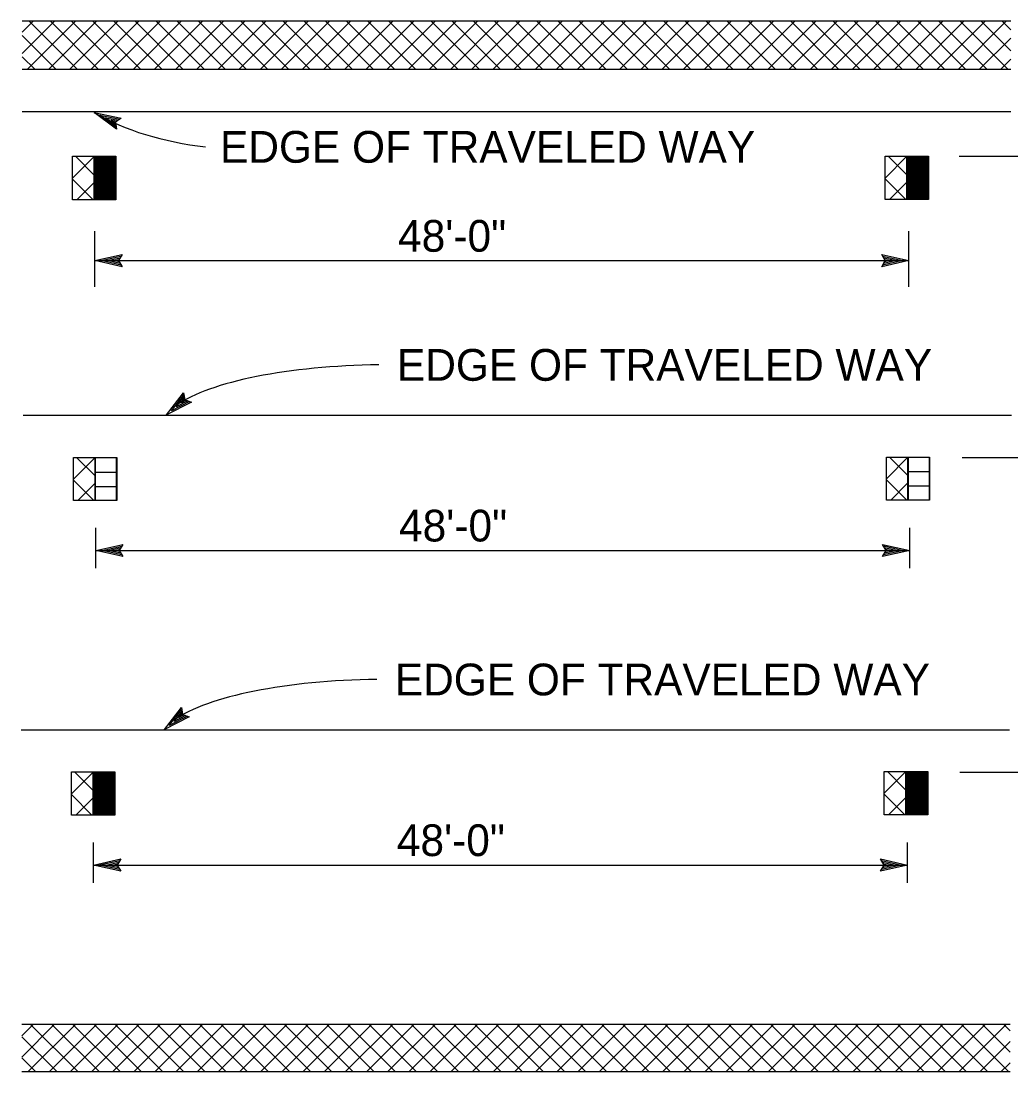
# Model space of a CAD drawing. Extents: x -893 to 867, y -474 to 712.
# Drawn here: x -668.3 to -449.8, y 117.7 to 349.5 of the extents above; entities that cross this region are included whole.
import ezdxf

# ---------------------------------------------------------------- set-up
doc = ezdxf.new("R2010")
doc.units = 0
for name, color, linetype in [('56 Stage 3 Anno', 7, 'Continuous'), ('57 Undefined', 7, 'Continuous'), ('60 Nongeo Data', 7, 'Continuous')]:
    doc.layers.add(name, color=color, linetype=linetype)

msp = doc.modelspace()

# ---------------------------------------------------------------- linework, layer by layer
at = {"layer": '56 Stage 3 Anno'}
for p, q in [((-647.21, 325.66), (-652.15, 329.32)), ((-652.15, 329.32), (-652.15, 329.32)), ((-652.15, 329.32), (-646.13, 328.1)), ((-647.27, 326.07), (-650.89, 328.75)), ((-650.88, 328.75), (-646.49, 327.86)), ((-647.34, 326.49), (-649.63, 328.19)), ((-649.63, 328.19), (-646.79, 327.62)), ((-647.36, 326.88), (-648.37, 327.63)), ((-648.37, 327.63), (-647.15, 327.39)), ((-646.13, 328.1), (-647.4, 327.21)), ((-647.4, 327.21), (-647.21, 325.66)), ((-646.13, 328.1), (-646.13, 328.1)), ((-647.21, 325.66), (-647.21, 325.66)), ((-461.31, 319.7), (-433.18, 319.7)), ((-651.97, 290.85), (-651.97, 303.18)), ((-472.38, 290.85), (-472.38, 303.18)), ((-651.97, 296.66), (-645.97, 297.99)), ((-650.58, 296.66), (-646.21, 297.63)), ((-649.21, 296.66), (-646.39, 297.28)), ((-647.83, 296.66), (-646.62, 296.92)), ((-645.97, 297.99), (-646.77, 296.66)), ((-645.97, 297.99), (-645.97, 297.99)), ((-477.58, 296.66), (-478.38, 298)), ((-478.38, 298), (-478.38, 298)), ((-478.38, 298), (-472.38, 296.66)), ((-478.16, 297.64), (-473.76, 296.66)), ((-477.93, 297.28), (-475.14, 296.66)), ((-477.75, 296.94), (-476.52, 296.66)), ((-651.97, 296.66), (-472.38, 296.66)), ((-645.97, 295.32), (-651.97, 296.66)), ((-651.97, 296.66), (-651.97, 296.66)), ((-646.19, 295.67), (-650.59, 296.66)), ((-646.42, 296.03), (-649.21, 296.66)), ((-646.6, 296.38), (-647.83, 296.66)), ((-646.77, 296.66), (-645.97, 295.32)), ((-645.97, 295.32), (-645.97, 295.32)), ((-472.38, 296.66), (-478.38, 295.33)), ((-478.38, 295.33), (-477.58, 296.66)), ((-478.38, 295.33), (-478.38, 295.33)), ((-473.77, 296.66), (-478.14, 295.69)), ((-475.14, 296.66), (-477.97, 296.03)), ((-476.52, 296.66), (-477.73, 296.39)), ((-472.38, 296.66), (-472.38, 296.66)), ((-636.15, 262.65), (-632.39, 267.51)), ((-635.09, 263.54), (-632.34, 267.08)), ((-634.03, 264.41), (-632.26, 266.7)), ((-632.39, 267.51), (-632.39, 267.51)), ((-632.39, 267.51), (-632.15, 265.97)), ((-630.68, 265.45), (-636.15, 262.65)), ((-631.08, 265.59), (-635.09, 263.53)), ((-631.49, 265.72), (-634.03, 264.41)), ((-632.96, 265.29), (-632.21, 266.27)), ((-631.84, 265.87), (-632.96, 265.29)), ((-632.15, 265.97), (-630.68, 265.45)), ((-630.68, 265.45), (-630.68, 265.45)), ((-636.15, 262.65), (-636.15, 262.65)), ((-460.63, 253.25), (-422.37, 253.25)), ((-651.77, 228.83), (-651.77, 237.71)), ((-472.18, 228.83), (-472.18, 237.71)), ((-651.77, 232.75), (-645.77, 234.08)), ((-645.77, 231.41), (-651.77, 232.75)), ((-651.77, 232.75), (-651.77, 232.75)), ((-651.77, 232.75), (-472.18, 232.75)), ((-645.99, 231.77), (-650.39, 232.75)), ((-650.38, 232.76), (-646.01, 233.72)), ((-649.01, 232.75), (-646.18, 233.38)), ((-646.22, 232.13), (-649.01, 232.75)), ((-647.63, 232.75), (-646.42, 233.02)), ((-646.4, 232.48), (-647.63, 232.75)), ((-645.77, 234.08), (-646.57, 232.75)), ((-646.57, 232.75), (-645.77, 231.41)), ((-645.77, 234.08), (-645.77, 234.08)), ((-477.38, 232.75), (-478.18, 234.09)), ((-478.18, 234.09), (-478.18, 234.09)), ((-478.18, 234.09), (-472.18, 232.75)), ((-472.18, 232.75), (-478.18, 231.42)), ((-478.18, 231.42), (-477.38, 232.75)), ((-477.96, 233.74), (-473.56, 232.75)), ((-473.57, 232.75), (-477.94, 231.78)), ((-474.94, 232.76), (-477.76, 232.13)), ((-477.73, 233.38), (-474.94, 232.76)), ((-477.55, 233.03), (-476.32, 232.76)), ((-476.32, 232.76), (-477.53, 232.49)), ((-472.18, 232.75), (-472.18, 232.75)), ((-645.77, 231.41), (-645.77, 231.41)), ((-478.18, 231.42), (-478.18, 231.42)), ((-636.63, 193.25), (-632.87, 198.11)), ((-635.56, 194.15), (-632.82, 197.69)), ((-634.5, 195.02), (-632.73, 197.31)), ((-632.87, 198.11), (-632.87, 198.11)), ((-632.87, 198.11), (-632.63, 196.58)), ((-631.16, 196.06), (-636.63, 193.25)), ((-631.55, 196.2), (-635.57, 194.14)), ((-631.96, 196.32), (-634.5, 195.02)), ((-633.44, 195.9), (-632.68, 196.88)), ((-632.32, 196.48), (-633.44, 195.9)), ((-632.63, 196.58), (-631.16, 196.06)), ((-631.16, 196.06), (-631.16, 196.06)), ((-636.63, 193.25), (-636.63, 193.25)), ((-461.1, 183.86), (-422.85, 183.86)), ((-652.25, 159.44), (-652.25, 168.32)), ((-472.65, 159.44), (-472.65, 168.32)), ((-652.25, 163.36), (-646.25, 164.69)), ((-646.25, 164.69), (-647.05, 163.36)), ((-646.25, 164.69), (-646.25, 164.69)), ((-477.85, 163.36), (-478.65, 164.7)), ((-478.65, 164.7), (-478.65, 164.7)), ((-478.65, 164.7), (-472.65, 163.36)), ((-646.25, 162.02), (-652.25, 163.36)), ((-652.25, 163.36), (-652.25, 163.36)), ((-652.25, 163.36), (-472.65, 163.36)), ((-646.47, 162.38), (-650.87, 163.36)), ((-650.86, 163.37), (-646.49, 164.33)), ((-649.49, 163.36), (-646.66, 163.99)), ((-646.7, 162.74), (-649.49, 163.36)), ((-648.11, 163.36), (-646.9, 163.63)), ((-646.88, 163.08), (-648.11, 163.36)), ((-647.05, 163.36), (-646.25, 162.02)), ((-472.65, 163.36), (-478.65, 162.03)), ((-478.65, 162.03), (-477.85, 163.36)), ((-478.44, 164.35), (-474.03, 163.36)), ((-474.05, 163.36), (-478.42, 162.39)), ((-475.42, 163.36), (-478.24, 162.74)), ((-478.2, 163.99), (-475.42, 163.36)), ((-478.03, 163.64), (-476.8, 163.36)), ((-476.8, 163.36), (-478.01, 163.1)), ((-472.65, 163.36), (-472.65, 163.36)), ((-646.25, 162.02), (-646.25, 162.02)), ((-478.65, 162.03), (-478.65, 162.03))]:
    msp.add_line(p, q, dxfattribs=at)
for centre, major_axis, ratio, start_param, end_param in [((-510.86, 471.86), (-153.38, -132.69), 0.465743, 0.163344, 0.404539), ((-586.12, 258.85), (51.71, -0.36), 0.286878, 1.634257, 2.756409), ((-586.6, 189.46), (51.71, -0.36), 0.286878, 1.634257, 2.756409)]:
    msp.add_ellipse(centre, major_axis=major_axis, ratio=ratio, start_param=start_param, end_param=end_param, dxfattribs=at)
at = {"layer": '60 Nongeo Data'}
for p, q in [((-667.98, 349.52), (-449.9, 349.52)), ((-449.9, 338.81), (-667.98, 338.81)), ((-667.98, 329.56), (-449.9, 329.56)), ((-667.98, 329.56), (-449.9, 329.56)), ((-667.78, 262.59), (-449.7, 262.59)), ((-651.91, 253.25), (-651.91, 243.7)), ((-472.57, 253.34), (-472.57, 243.79)), ((-651.9, 250.04), (-647.13, 250.04)), ((-472.56, 250.13), (-467.79, 250.13)), ((-651.9, 246.87), (-647.13, 246.87)), ((-472.56, 246.96), (-467.79, 246.96)), ((-668.26, 193.19), (-450.18, 193.19)), ((-668.1, 128.27), (-450.02, 128.27)), ((-450.02, 117.71), (-668.1, 117.71))]:
    msp.add_line(p, q, dxfattribs=at)
for points in [[(-667.98, 342.36), (-660.83, 349.52)], [(-667.98, 347.03), (-665.5, 349.52)], [(-666.87, 338.81), (-656.16, 349.52)], [(-655.81, 338.81), (-666.51, 349.52)], [(-662.2, 338.81), (-651.5, 349.52)], [(-651.15, 338.81), (-661.85, 349.52)], [(-657.53, 338.81), (-646.83, 349.52)], [(-646.48, 338.81), (-657.18, 349.52)], [(-652.86, 338.81), (-642.16, 349.52)], [(-641.81, 338.81), (-652.51, 349.52)], [(-648.2, 338.81), (-637.5, 349.52)], [(-637.14, 338.81), (-647.85, 349.52)], [(-643.53, 338.81), (-632.83, 349.52)], [(-632.48, 338.81), (-643.18, 349.52)], [(-638.86, 338.81), (-628.16, 349.52)], [(-627.81, 338.81), (-638.51, 349.52)], [(-634.2, 338.81), (-623.49, 349.52)], [(-623.14, 338.81), (-633.85, 349.52)], [(-629.53, 338.81), (-618.83, 349.52)], [(-618.48, 338.81), (-629.18, 349.52)], [(-624.86, 338.81), (-614.16, 349.52)], [(-613.81, 338.81), (-624.51, 349.52)], [(-620.2, 338.81), (-609.49, 349.52)], [(-609.14, 338.81), (-619.85, 349.52)], [(-615.53, 338.81), (-604.83, 349.52)], [(-604.48, 338.81), (-615.18, 349.52)], [(-610.86, 338.81), (-600.16, 349.52)], [(-599.81, 338.81), (-610.51, 349.52)], [(-606.2, 338.81), (-595.49, 349.52)], [(-595.14, 338.81), (-605.84, 349.52)], [(-601.53, 338.81), (-590.83, 349.52)], [(-590.48, 338.81), (-601.18, 349.52)], [(-596.86, 338.81), (-586.16, 349.52)], [(-585.81, 338.81), (-596.51, 349.52)], [(-592.19, 338.81), (-581.49, 349.52)], [(-581.14, 338.81), (-591.84, 349.52)], [(-587.53, 338.81), (-576.83, 349.52)], [(-576.48, 338.81), (-587.18, 349.52)], [(-582.86, 338.81), (-572.16, 349.52)], [(-571.81, 338.81), (-582.51, 349.52)], [(-578.19, 338.81), (-567.49, 349.52)], [(-567.14, 338.81), (-577.84, 349.52)], [(-573.53, 338.81), (-562.82, 349.52)], [(-562.47, 338.81), (-573.18, 349.52)], [(-568.86, 338.81), (-558.16, 349.52)], [(-557.81, 338.81), (-568.51, 349.52)], [(-564.19, 338.81), (-553.49, 349.52)], [(-553.14, 338.81), (-563.84, 349.52)], [(-559.53, 338.81), (-548.82, 349.52)], [(-548.47, 338.81), (-559.18, 349.52)], [(-554.86, 338.81), (-544.16, 349.52)], [(-543.81, 338.81), (-554.51, 349.52)], [(-550.19, 338.81), (-539.49, 349.52)], [(-539.14, 338.81), (-549.84, 349.52)], [(-545.53, 338.81), (-534.82, 349.52)], [(-534.47, 338.81), (-545.18, 349.52)], [(-540.86, 338.81), (-530.16, 349.52)], [(-529.81, 338.81), (-540.51, 349.52)], [(-536.19, 338.81), (-525.49, 349.52)], [(-525.14, 338.81), (-535.84, 349.52)], [(-531.53, 338.81), (-520.82, 349.52)], [(-520.47, 338.81), (-531.17, 349.52)], [(-526.86, 338.81), (-516.16, 349.52)], [(-515.81, 338.81), (-526.51, 349.52)], [(-522.19, 338.81), (-511.49, 349.52)], [(-511.14, 338.81), (-521.84, 349.52)], [(-517.52, 338.81), (-506.82, 349.52)], [(-506.47, 338.81), (-517.17, 349.52)], [(-512.86, 338.81), (-502.16, 349.52)], [(-501.8, 338.81), (-512.51, 349.52)], [(-508.19, 338.81), (-497.49, 349.52)], [(-497.14, 338.81), (-507.84, 349.52)], [(-503.52, 338.81), (-492.82, 349.52)], [(-492.47, 338.81), (-503.17, 349.52)], [(-498.86, 338.81), (-488.15, 349.52)], [(-487.8, 338.81), (-498.51, 349.52)], [(-494.19, 338.81), (-483.49, 349.52)], [(-483.14, 338.81), (-493.84, 349.52)], [(-489.52, 338.81), (-478.82, 349.52)], [(-478.47, 338.81), (-489.17, 349.52)], [(-484.86, 338.81), (-474.15, 349.52)], [(-473.8, 338.81), (-484.51, 349.52)], [(-480.19, 338.81), (-469.49, 349.52)], [(-469.14, 338.81), (-479.84, 349.52)], [(-475.52, 338.81), (-464.82, 349.52)], [(-464.47, 338.81), (-475.17, 349.52)], [(-470.86, 338.81), (-460.15, 349.52)], [(-459.8, 338.81), (-470.51, 349.52)], [(-466.19, 338.81), (-455.49, 349.52)], [(-455.14, 338.81), (-465.84, 349.52)], [(-461.52, 338.81), (-450.82, 349.52)], [(-450.47, 338.81), (-461.17, 349.52)], [(-449.9, 342.92), (-456.5, 349.52)], [(-449.9, 347.58), (-451.84, 349.52)], [(-660.48, 338.81), (-667.98, 346.32)], [(-456.85, 338.81), (-449.9, 345.76)], [(-665.15, 338.81), (-667.98, 341.65)], [(-452.19, 338.81), (-449.9, 341.1)], [(-656.89, 319.67), (-652.1, 319.67), (-652.1, 310.09), (-656.89, 310.09), (-656.89, 319.67)], [(-656.89, 319.67), (-652.1, 319.67), (-652.1, 310.09), (-656.89, 310.09), (-656.89, 319.67)], [(-656.89, 314.84), (-652.1, 319.63)], [(-652.1, 315.55), (-656.22, 319.67)], [(-652.1, 319.67), (-647.31, 319.67), (-647.31, 310.09), (-652.1, 310.09), (-652.1, 319.67)], [(-652.1, 319.67), (-647.31, 319.67), (-647.31, 310.09), (-652.1, 310.09), (-652.1, 319.67)], [(-651.86, 310.09), (-651.86, 319.67)], [(-651.61, 310.09), (-651.61, 319.67)], [(-651.35, 310.09), (-651.35, 319.67)], [(-651.1, 310.09), (-651.1, 319.67)], [(-650.85, 310.09), (-650.85, 319.67)], [(-650.6, 310.09), (-650.6, 319.67)], [(-650.35, 310.09), (-650.35, 319.67)], [(-650.09, 310.09), (-650.09, 319.67)], [(-649.84, 310.09), (-649.84, 319.67)], [(-649.59, 310.09), (-649.59, 319.67)], [(-649.34, 310.09), (-649.34, 319.67)], [(-649.09, 310.09), (-649.09, 319.67)], [(-648.83, 310.09), (-648.83, 319.67)], [(-648.58, 310.09), (-648.58, 319.67)], [(-648.33, 310.09), (-648.33, 319.67)], [(-648.08, 310.09), (-648.08, 319.67)], [(-647.83, 310.09), (-647.83, 319.67)], [(-647.57, 310.09), (-647.57, 319.67)], [(-647.32, 310.09), (-647.32, 319.67)], [(-477.59, 319.71), (-472.81, 319.71), (-472.81, 310.13), (-477.59, 310.13), (-477.59, 319.71)], [(-477.59, 319.71), (-472.81, 319.71), (-472.81, 310.13), (-477.59, 310.13), (-477.59, 319.71)], [(-477.59, 314.88), (-472.81, 319.67)], [(-472.81, 315.59), (-476.92, 319.71)], [(-472.81, 319.71), (-468.02, 319.71), (-468.02, 310.13), (-472.81, 310.13), (-472.81, 319.71)], [(-472.81, 319.71), (-468.02, 319.71), (-468.02, 310.13), (-472.81, 310.13), (-472.81, 319.71)], [(-472.56, 310.13), (-472.56, 319.71)], [(-472.31, 310.13), (-472.31, 319.71)], [(-472.06, 310.13), (-472.06, 319.71)], [(-471.81, 310.13), (-471.81, 319.71)], [(-471.56, 310.13), (-471.56, 319.71)], [(-471.3, 310.13), (-471.3, 319.71)], [(-471.05, 310.13), (-471.05, 319.71)], [(-470.8, 310.13), (-470.8, 319.71)], [(-470.55, 310.13), (-470.55, 319.71)], [(-470.3, 310.13), (-470.3, 319.71)], [(-470.04, 310.13), (-470.04, 319.71)], [(-469.79, 310.13), (-469.79, 319.71)], [(-469.54, 310.13), (-469.54, 319.71)], [(-469.29, 310.13), (-469.29, 319.71)], [(-469.04, 310.13), (-469.04, 319.71)], [(-468.78, 310.13), (-468.78, 319.71)], [(-468.53, 310.13), (-468.53, 319.71)], [(-468.28, 310.13), (-468.28, 319.71)], [(-468.03, 310.13), (-468.03, 319.71)], [(-652.34, 310.09), (-656.89, 314.64)], [(-655.94, 310.09), (-652.1, 313.93)], [(-473.05, 310.13), (-477.59, 314.68)], [(-476.64, 310.13), (-472.81, 313.97)], [(-656.67, 253.25), (-651.92, 253.25), (-651.92, 243.75), (-656.67, 243.75), (-656.67, 253.25)], [(-656.67, 253.25), (-651.92, 253.25), (-651.92, 243.75), (-656.67, 243.75), (-656.67, 253.25)], [(-656.67, 253.25), (-647.14, 253.25), (-647.14, 243.73), (-656.67, 243.73), (-656.67, 253.25)], [(-656.67, 248.46), (-651.92, 253.21)], [(-651.92, 249.17), (-656, 253.25)], [(-651.92, 253.25), (-647.17, 253.25), (-647.17, 243.75), (-651.92, 243.75), (-651.92, 253.25)], [(-651.92, 253.25), (-647.17, 253.25), (-647.17, 243.75), (-651.92, 243.75), (-651.92, 253.25)], [(-651.91, 245.71), (-651.91, 253.25)], [(-647.18, 243.75), (-647.18, 253.25)], [(-477.33, 253.34), (-472.58, 253.34), (-472.58, 243.84), (-477.33, 243.84), (-477.33, 253.34)], [(-477.33, 253.34), (-472.58, 253.34), (-472.58, 243.84), (-477.33, 243.84), (-477.33, 253.34)], [(-477.33, 253.34), (-467.8, 253.34), (-467.8, 243.82), (-477.33, 243.82), (-477.33, 253.34)], [(-477.33, 248.55), (-472.58, 253.3)], [(-472.58, 249.26), (-476.66, 253.34)], [(-472.58, 253.34), (-467.83, 253.34), (-467.83, 243.84), (-472.58, 243.84), (-472.58, 253.34)], [(-472.58, 253.34), (-467.83, 253.34), (-467.83, 243.84), (-472.58, 243.84), (-472.58, 253.34)], [(-472.57, 245.8), (-472.57, 253.34)], [(-467.84, 243.84), (-467.84, 253.34)], [(-652.16, 243.75), (-656.67, 248.26)], [(-472.82, 243.84), (-477.33, 248.35)], [(-655.72, 243.75), (-651.92, 247.56)], [(-476.38, 243.84), (-472.58, 247.65)], [(-657.15, 183.91), (-652.36, 183.91), (-652.36, 174.33), (-657.15, 174.33), (-657.15, 183.91)], [(-657.15, 183.91), (-652.36, 183.91), (-652.36, 174.33), (-657.15, 174.33), (-657.15, 183.91)], [(-657.15, 179.08), (-652.36, 183.87)], [(-652.36, 179.79), (-656.47, 183.91)], [(-652.36, 183.91), (-647.57, 183.91), (-647.57, 174.33), (-652.36, 174.33), (-652.36, 183.91)], [(-652.36, 183.91), (-647.57, 183.91), (-647.57, 174.33), (-652.36, 174.33), (-652.36, 183.91)], [(-652.12, 174.33), (-652.12, 183.91)], [(-651.87, 174.33), (-651.87, 183.91)], [(-651.61, 174.33), (-651.61, 183.91)], [(-651.36, 174.33), (-651.36, 183.91)], [(-651.11, 174.33), (-651.11, 183.91)], [(-650.86, 174.33), (-650.86, 183.91)], [(-650.6, 174.33), (-650.6, 183.91)], [(-650.35, 174.33), (-650.35, 183.91)], [(-650.1, 174.33), (-650.1, 183.91)], [(-649.85, 174.33), (-649.85, 183.91)], [(-649.6, 174.33), (-649.6, 183.91)], [(-649.35, 174.33), (-649.35, 183.91)], [(-649.09, 174.33), (-649.09, 183.91)], [(-648.84, 174.33), (-648.84, 183.91)], [(-648.59, 174.33), (-648.59, 183.91)], [(-648.34, 174.33), (-648.34, 183.91)], [(-648.08, 174.33), (-648.08, 183.91)], [(-647.83, 174.33), (-647.83, 183.91)], [(-647.58, 174.33), (-647.58, 183.91)], [(-477.81, 184), (-473.02, 184), (-473.02, 174.42), (-477.81, 174.42), (-477.81, 184)], [(-477.81, 184), (-473.02, 184), (-473.02, 174.42), (-477.81, 174.42), (-477.81, 184)], [(-477.81, 179.17), (-473.02, 183.96)], [(-473.02, 179.88), (-477.13, 184)], [(-473.02, 184), (-468.23, 184), (-468.23, 174.42), (-473.02, 174.42), (-473.02, 184)], [(-473.02, 184), (-468.23, 184), (-468.23, 174.42), (-473.02, 174.42), (-473.02, 184)], [(-472.78, 174.42), (-472.78, 184)], [(-472.52, 174.42), (-472.52, 184)], [(-472.27, 174.42), (-472.27, 184)], [(-472.02, 174.42), (-472.02, 184)], [(-471.77, 174.42), (-471.77, 184)], [(-471.52, 174.42), (-471.52, 184)], [(-471.26, 174.42), (-471.26, 184)], [(-471.01, 174.42), (-471.01, 184)], [(-470.76, 174.42), (-470.76, 184)], [(-470.51, 174.42), (-470.51, 184)], [(-470.26, 174.42), (-470.26, 184)], [(-470, 174.42), (-470, 184)], [(-469.75, 174.42), (-469.75, 184)], [(-469.5, 174.42), (-469.5, 184)], [(-469.25, 174.42), (-469.25, 184)], [(-469, 174.42), (-469, 184)], [(-468.74, 174.42), (-468.74, 184)], [(-468.49, 174.42), (-468.49, 184)], [(-468.24, 174.42), (-468.24, 184)], [(-652.6, 174.33), (-657.15, 178.88)], [(-473.26, 174.42), (-477.81, 178.97)], [(-656.19, 174.33), (-652.36, 178.17)], [(-476.85, 174.42), (-473.02, 178.26)], [(-668.1, 121.01), (-660.85, 128.27)], [(-668.1, 125.68), (-665.51, 128.27)], [(-666.73, 117.71), (-656.18, 128.27)], [(-655.65, 117.71), (-666.21, 128.27)], [(-662.07, 117.71), (-651.51, 128.27)], [(-650.98, 117.71), (-661.54, 128.27)], [(-657.4, 117.71), (-646.84, 128.27)], [(-646.32, 117.71), (-656.87, 128.27)], [(-652.73, 117.71), (-642.18, 128.27)], [(-641.65, 117.71), (-652.21, 128.27)], [(-648.07, 117.71), (-637.51, 128.27)], [(-636.98, 117.71), (-647.54, 128.27)], [(-643.4, 117.71), (-632.84, 128.27)], [(-632.32, 117.71), (-642.87, 128.27)], [(-638.73, 117.71), (-628.18, 128.27)], [(-627.65, 117.71), (-638.21, 128.27)], [(-634.07, 117.71), (-623.51, 128.27)], [(-622.98, 117.71), (-633.54, 128.27)], [(-629.4, 117.71), (-618.84, 128.27)], [(-618.32, 117.71), (-628.87, 128.27)], [(-624.73, 117.71), (-614.18, 128.27)], [(-613.65, 117.71), (-624.21, 128.27)], [(-620.07, 117.71), (-609.51, 128.27)], [(-608.98, 117.71), (-619.54, 128.27)], [(-615.4, 117.71), (-604.84, 128.27)], [(-604.32, 117.71), (-614.87, 128.27)], [(-610.73, 117.71), (-600.18, 128.27)], [(-599.65, 117.71), (-610.2, 128.27)], [(-606.06, 117.71), (-595.51, 128.27)], [(-594.98, 117.71), (-605.54, 128.27)], [(-601.4, 117.71), (-590.84, 128.27)], [(-590.31, 117.71), (-600.87, 128.27)], [(-596.73, 117.71), (-586.17, 128.27)], [(-585.65, 117.71), (-596.2, 128.27)], [(-592.06, 117.71), (-581.51, 128.27)], [(-580.98, 117.71), (-591.54, 128.27)], [(-587.4, 117.71), (-576.84, 128.27)], [(-576.31, 117.71), (-586.87, 128.27)], [(-582.73, 117.71), (-572.17, 128.27)], [(-571.65, 117.71), (-582.2, 128.27)], [(-578.06, 117.71), (-567.51, 128.27)], [(-566.98, 117.71), (-577.54, 128.27)], [(-573.4, 117.71), (-562.84, 128.27)], [(-562.31, 117.71), (-572.87, 128.27)], [(-568.73, 117.71), (-558.17, 128.27)], [(-557.65, 117.71), (-568.2, 128.27)], [(-564.06, 117.71), (-553.51, 128.27)], [(-552.98, 117.71), (-563.54, 128.27)], [(-559.4, 117.71), (-548.84, 128.27)], [(-548.31, 117.71), (-558.87, 128.27)], [(-554.73, 117.71), (-544.17, 128.27)], [(-543.65, 117.71), (-554.2, 128.27)], [(-550.06, 117.71), (-539.51, 128.27)], [(-538.98, 117.71), (-549.53, 128.27)], [(-545.39, 117.71), (-534.84, 128.27)], [(-534.31, 117.71), (-544.87, 128.27)], [(-540.73, 117.71), (-530.17, 128.27)], [(-529.65, 117.71), (-540.2, 128.27)], [(-536.06, 117.71), (-525.5, 128.27)], [(-524.98, 117.71), (-535.53, 128.27)], [(-531.39, 117.71), (-520.84, 128.27)], [(-520.31, 117.71), (-530.87, 128.27)], [(-526.73, 117.71), (-516.17, 128.27)], [(-515.64, 117.71), (-526.2, 128.27)], [(-522.06, 117.71), (-511.5, 128.27)], [(-510.98, 117.71), (-521.53, 128.27)], [(-517.39, 117.71), (-506.84, 128.27)], [(-506.31, 117.71), (-516.87, 128.27)], [(-512.73, 117.71), (-502.17, 128.27)], [(-501.64, 117.71), (-512.2, 128.27)], [(-508.06, 117.71), (-497.5, 128.27)], [(-496.98, 117.71), (-507.53, 128.27)], [(-503.39, 117.71), (-492.84, 128.27)], [(-492.31, 117.71), (-502.87, 128.27)], [(-498.73, 117.71), (-488.17, 128.27)], [(-487.64, 117.71), (-498.2, 128.27)], [(-494.06, 117.71), (-483.5, 128.27)], [(-482.98, 117.71), (-493.53, 128.27)], [(-489.39, 117.71), (-478.84, 128.27)], [(-478.31, 117.71), (-488.87, 128.27)], [(-484.73, 117.71), (-474.17, 128.27)], [(-473.64, 117.71), (-484.2, 128.27)], [(-480.06, 117.71), (-469.5, 128.27)], [(-468.98, 117.71), (-479.53, 128.27)], [(-475.39, 117.71), (-464.84, 128.27)], [(-464.31, 117.71), (-474.86, 128.27)], [(-470.72, 117.71), (-460.17, 128.27)], [(-459.64, 117.71), (-470.2, 128.27)], [(-466.06, 117.71), (-455.5, 128.27)], [(-454.97, 117.71), (-465.53, 128.27)], [(-461.39, 117.71), (-450.83, 128.27)], [(-450.31, 117.71), (-460.86, 128.27)], [(-450.02, 122.09), (-456.2, 128.27)], [(-450.02, 126.76), (-451.53, 128.27)], [(-660.32, 117.71), (-668.1, 125.49)], [(-456.72, 117.71), (-450.02, 124.41)], [(-664.99, 117.71), (-668.1, 120.83)], [(-452.06, 117.71), (-450.02, 119.74)]]:
    msp.add_lwpolyline(points, dxfattribs=at)

# ---------------------------------------------------------------- texts
at = {"layer": '57 Undefined'}
for s, p in [('EDGE OF TRAVELED WAY', (-624.35, 318.26)), ('48\'-0"  ', (-585.07, 298.63)), ('EDGE OF TRAVELED WAY', (-585.31, 270.17)), ('48\'-0"  ', (-584.86, 234.72)), ('EDGE OF TRAVELED WAY', (-585.79, 200.78)), ('48\'-0"  ', (-585.34, 165.33))]:
    msp.add_text(s, height=7, dxfattribs=at).set_placement(p)

doc.saveas('drawing.dxf')
